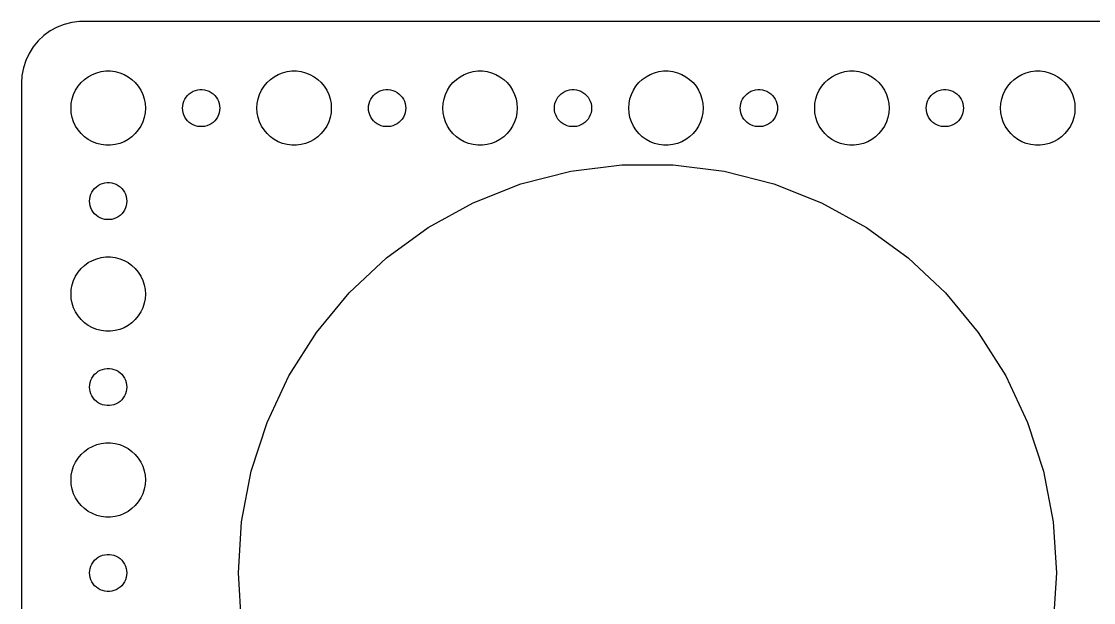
# Model space of a CAD drawing. Header units: metres. Extents: x -157 to 157, y -44 to 44.
# Drawn here: x -157 to -70.5, y -2.4 to 44.5 of the extents above; entities that cross this region are included whole.
import ezdxf

# ---------------------------------------------------------------- set-up
doc = ezdxf.new("R2010")
doc.units = ezdxf.units.M

msp = doc.modelspace()

# ---------------------------------------------------------------- linework, layer by layer
for p, q in [((-153.545, 44.2553), (-154.129, 44.0241)), ((-152.937, 44.4114), (-153.545, 44.2553)), ((-152.314, 44.4901), (-152.937, 44.4114)), ((152.314, 44.4901), (-152.314, 44.4901)), ((-155.187, 43.3526), (-155.645, 42.9227)), ((-154.679, 43.7216), (-155.187, 43.3526)), ((-154.129, 44.0241), (-154.679, 43.7216)), ((-156.045, 42.4389), (-156.382, 41.9088)), ((-155.645, 42.9227), (-156.045, 42.4389)), ((-156.382, 41.9088), (-156.649, 41.3406)), ((-156.843, 40.7434), (-156.961, 40.1267)), ((-156.649, 41.3406), (-156.843, 40.7434)), ((-156.961, 40.1267), (-157, 39.5)), ((-152.187, 39.5536), (-151.912, 39.8115)), ((-151.912, 39.8115), (-151.607, 40.033)), ((-151.607, 40.033), (-151.277, 40.2145)), ((-151.277, 40.2145), (-150.927, 40.3532)), ((-150.927, 40.3532), (-150.562, 40.4469)), ((-150.562, 40.4469), (-150.188, 40.4941)), ((-150.188, 40.4941), (-149.812, 40.4941)), ((-149.812, 40.4941), (-149.438, 40.4469)), ((-149.438, 40.4469), (-149.073, 40.3532)), ((-149.073, 40.3532), (-148.723, 40.2145)), ((-148.723, 40.2145), (-148.393, 40.033)), ((-148.393, 40.033), (-148.088, 39.8115)), ((-148.088, 39.8115), (-147.813, 39.5536)), ((-137.187, 39.5536), (-136.912, 39.8115)), ((-136.912, 39.8115), (-136.607, 40.033)), ((-136.607, 40.033), (-136.277, 40.2145)), ((-136.277, 40.2145), (-135.927, 40.3532)), ((-135.927, 40.3532), (-135.562, 40.4469)), ((-135.562, 40.4469), (-135.188, 40.4941)), ((-135.188, 40.4941), (-134.812, 40.4941)), ((-134.812, 40.4941), (-134.438, 40.4469)), ((-134.438, 40.4469), (-134.073, 40.3532)), ((-134.073, 40.3532), (-133.723, 40.2145)), ((-133.723, 40.2145), (-133.393, 40.033)), ((-133.393, 40.033), (-133.088, 39.8115)), ((-133.088, 39.8115), (-132.813, 39.5536)), ((-122.187, 39.5536), (-121.912, 39.8115)), ((-121.912, 39.8115), (-121.607, 40.033)), ((-121.607, 40.033), (-121.277, 40.2145)), ((-121.277, 40.2145), (-120.927, 40.3532)), ((-120.927, 40.3532), (-120.562, 40.4469)), ((-120.562, 40.4469), (-120.188, 40.4941)), ((-120.188, 40.4941), (-119.812, 40.4941)), ((-119.812, 40.4941), (-119.438, 40.4469)), ((-119.438, 40.4469), (-119.073, 40.3532)), ((-119.073, 40.3532), (-118.723, 40.2145)), ((-118.723, 40.2145), (-118.393, 40.033)), ((-118.393, 40.033), (-118.088, 39.8115)), ((-118.088, 39.8115), (-117.813, 39.5536)), ((-107.187, 39.5536), (-106.912, 39.8115)), ((-106.912, 39.8115), (-106.607, 40.033)), ((-106.607, 40.033), (-106.277, 40.2145)), ((-106.277, 40.2145), (-105.927, 40.3532)), ((-105.927, 40.3532), (-105.562, 40.4469)), ((-105.562, 40.4469), (-105.188, 40.4941)), ((-105.188, 40.4941), (-104.812, 40.4941)), ((-104.812, 40.4941), (-104.438, 40.4469)), ((-104.438, 40.4469), (-104.073, 40.3532)), ((-104.073, 40.3532), (-103.723, 40.2145)), ((-103.723, 40.2145), (-103.393, 40.033)), ((-103.393, 40.033), (-103.088, 39.8115)), ((-103.088, 39.8115), (-102.813, 39.5536)), ((-92.1869, 39.5536), (-91.9123, 39.8115)), ((-91.9123, 39.8115), (-91.6075, 40.033)), ((-91.6075, 40.033), (-91.2773, 40.2145)), ((-91.2773, 40.2145), (-90.927, 40.3532)), ((-90.927, 40.3532), (-90.5621, 40.4469)), ((-90.5621, 40.4469), (-90.1884, 40.4941)), ((-90.1884, 40.4941), (-89.8116, 40.4941)), ((-89.8116, 40.4941), (-89.4379, 40.4469)), ((-89.4379, 40.4469), (-89.073, 40.3532)), ((-89.073, 40.3532), (-88.7227, 40.2145)), ((-88.7227, 40.2145), (-88.3925, 40.033)), ((-88.3925, 40.033), (-88.0877, 39.8115)), ((-88.0877, 39.8115), (-87.8131, 39.5536)), ((-77.1869, 39.5536), (-76.9123, 39.8115)), ((-76.9123, 39.8115), (-76.6075, 40.033)), ((-76.6075, 40.033), (-76.2773, 40.2145)), ((-76.2773, 40.2145), (-75.927, 40.3532)), ((-75.927, 40.3532), (-75.5621, 40.4469)), ((-75.5621, 40.4469), (-75.1884, 40.4941)), ((-75.1884, 40.4941), (-74.8116, 40.4941)), ((-74.8116, 40.4941), (-74.4379, 40.4469)), ((-74.4379, 40.4469), (-74.073, 40.3532)), ((-74.073, 40.3532), (-73.7227, 40.2145)), ((-73.7227, 40.2145), (-73.3925, 40.033)), ((-73.3925, 40.033), (-73.0877, 39.8115)), ((-73.0877, 39.8115), (-72.8131, 39.5536)), ((-157, 39.5), (-157, -39.5)), ((-152.789, 38.6044), (-152.629, 38.9453)), ((-152.629, 38.9453), (-152.427, 39.2634)), ((-152.427, 39.2634), (-152.187, 39.5536)), ((-147.813, 39.5536), (-147.573, 39.2634)), ((-147.573, 39.2634), (-147.371, 38.9453)), ((-147.371, 38.9453), (-147.211, 38.6044)), ((-143.139, 38.8572), (-142.964, 38.9266)), ((-142.964, 38.9266), (-142.781, 38.9734)), ((-142.781, 38.9734), (-142.594, 38.997)), ((-142.594, 38.997), (-142.406, 38.997)), ((-142.406, 38.997), (-142.219, 38.9734)), ((-142.219, 38.9734), (-142.036, 38.9266)), ((-142.036, 38.9266), (-141.861, 38.8572)), ((-137.789, 38.6044), (-137.629, 38.9453)), ((-137.629, 38.9453), (-137.427, 39.2634)), ((-137.427, 39.2634), (-137.187, 39.5536)), ((-132.813, 39.5536), (-132.573, 39.2634)), ((-132.573, 39.2634), (-132.371, 38.9453)), ((-132.371, 38.9453), (-132.211, 38.6044)), ((-128.139, 38.8572), (-127.964, 38.9266)), ((-127.964, 38.9266), (-127.781, 38.9734)), ((-127.781, 38.9734), (-127.594, 38.997)), ((-127.594, 38.997), (-127.406, 38.997)), ((-127.406, 38.997), (-127.219, 38.9734)), ((-127.219, 38.9734), (-127.036, 38.9266)), ((-127.036, 38.9266), (-126.861, 38.8572)), ((-122.789, 38.6044), (-122.629, 38.9453)), ((-122.629, 38.9453), (-122.427, 39.2634)), ((-122.427, 39.2634), (-122.187, 39.5536)), ((-117.813, 39.5536), (-117.573, 39.2634)), ((-117.573, 39.2634), (-117.371, 38.9453)), ((-117.371, 38.9453), (-117.211, 38.6044)), ((-113.139, 38.8572), (-112.964, 38.9266)), ((-112.964, 38.9266), (-112.781, 38.9734)), ((-112.781, 38.9734), (-112.594, 38.997)), ((-112.594, 38.997), (-112.406, 38.997)), ((-112.406, 38.997), (-112.219, 38.9734)), ((-112.219, 38.9734), (-112.036, 38.9266)), ((-112.036, 38.9266), (-111.861, 38.8572)), ((-107.789, 38.6044), (-107.629, 38.9453)), ((-107.629, 38.9453), (-107.427, 39.2634)), ((-107.427, 39.2634), (-107.187, 39.5536)), ((-102.813, 39.5536), (-102.573, 39.2634)), ((-102.573, 39.2634), (-102.371, 38.9453)), ((-102.371, 38.9453), (-102.211, 38.6044)), ((-98.1387, 38.8572), (-97.9635, 38.9266)), ((-97.9635, 38.9266), (-97.7811, 38.9734)), ((-97.7811, 38.9734), (-97.5942, 38.997)), ((-97.5942, 38.997), (-97.4058, 38.997)), ((-97.4058, 38.997), (-97.2189, 38.9734)), ((-97.2189, 38.9734), (-97.0365, 38.9266)), ((-97.0365, 38.9266), (-96.8613, 38.8572)), ((-92.7893, 38.6044), (-92.6289, 38.9453)), ((-92.6289, 38.9453), (-92.427, 39.2634)), ((-92.427, 39.2634), (-92.1869, 39.5536)), ((-87.8131, 39.5536), (-87.573, 39.2634)), ((-87.573, 39.2634), (-87.3711, 38.9453)), ((-87.3711, 38.9453), (-87.2107, 38.6044)), ((-83.1387, 38.8572), (-82.9635, 38.9266)), ((-82.9635, 38.9266), (-82.7811, 38.9734)), ((-82.7811, 38.9734), (-82.5942, 38.997)), ((-82.5942, 38.997), (-82.4058, 38.997)), ((-82.4058, 38.997), (-82.2189, 38.9734)), ((-82.2189, 38.9734), (-82.0365, 38.9266)), ((-82.0365, 38.9266), (-81.8613, 38.8572)), ((-77.7893, 38.6044), (-77.6289, 38.9453)), ((-77.6289, 38.9453), (-77.427, 39.2634)), ((-77.427, 39.2634), (-77.1869, 39.5536)), ((-72.8131, 39.5536), (-72.573, 39.2634)), ((-72.573, 39.2634), (-72.3711, 38.9453)), ((-72.3711, 38.9453), (-72.2107, 38.6044)), ((-152.976, 37.876), (-152.906, 38.2461)), ((-152.906, 38.2461), (-152.789, 38.6044)), ((-147.211, 38.6044), (-147.094, 38.2461)), ((-147.094, 38.2461), (-147.024, 37.876)), ((-143.895, 38.0522), (-143.814, 38.2226)), ((-143.814, 38.2226), (-143.714, 38.3817)), ((-143.714, 38.3817), (-143.593, 38.5268)), ((-143.593, 38.5268), (-143.456, 38.6558)), ((-143.456, 38.6558), (-143.304, 38.7665)), ((-143.304, 38.7665), (-143.139, 38.8572)), ((-141.861, 38.8572), (-141.696, 38.7665)), ((-141.696, 38.7665), (-141.544, 38.6558)), ((-141.544, 38.6558), (-141.407, 38.5268)), ((-141.407, 38.5268), (-141.286, 38.3817)), ((-141.286, 38.3817), (-141.186, 38.2226)), ((-141.186, 38.2226), (-141.105, 38.0522)), ((-137.976, 37.876), (-137.906, 38.2461)), ((-137.906, 38.2461), (-137.789, 38.6044)), ((-132.211, 38.6044), (-132.094, 38.2461)), ((-132.094, 38.2461), (-132.024, 37.876)), ((-128.895, 38.0522), (-128.814, 38.2226)), ((-128.814, 38.2226), (-128.714, 38.3817)), ((-128.714, 38.3817), (-128.593, 38.5268)), ((-128.593, 38.5268), (-128.456, 38.6558)), ((-128.456, 38.6558), (-128.304, 38.7665)), ((-128.304, 38.7665), (-128.139, 38.8572)), ((-126.861, 38.8572), (-126.696, 38.7665)), ((-126.696, 38.7665), (-126.544, 38.6558)), ((-126.544, 38.6558), (-126.407, 38.5268)), ((-126.407, 38.5268), (-126.286, 38.3817)), ((-126.286, 38.3817), (-126.186, 38.2226)), ((-126.186, 38.2226), (-126.105, 38.0522)), ((-122.976, 37.876), (-122.906, 38.2461)), ((-122.906, 38.2461), (-122.789, 38.6044)), ((-117.211, 38.6044), (-117.094, 38.2461)), ((-117.094, 38.2461), (-117.024, 37.876)), ((-113.895, 38.0522), (-113.814, 38.2226)), ((-113.814, 38.2226), (-113.714, 38.3817)), ((-113.714, 38.3817), (-113.593, 38.5268)), ((-113.593, 38.5268), (-113.456, 38.6558)), ((-113.456, 38.6558), (-113.304, 38.7665)), ((-113.304, 38.7665), (-113.139, 38.8572)), ((-111.861, 38.8572), (-111.696, 38.7665)), ((-111.696, 38.7665), (-111.544, 38.6558)), ((-111.544, 38.6558), (-111.407, 38.5268)), ((-111.407, 38.5268), (-111.286, 38.3817)), ((-111.286, 38.3817), (-111.186, 38.2226)), ((-111.186, 38.2226), (-111.105, 38.0522)), ((-107.976, 37.876), (-107.906, 38.2461)), ((-107.906, 38.2461), (-107.789, 38.6044)), ((-102.211, 38.6044), (-102.094, 38.2461)), ((-102.094, 38.2461), (-102.024, 37.876)), ((-98.8947, 38.0522), (-98.8145, 38.2226)), ((-98.8145, 38.2226), (-98.7135, 38.3817)), ((-98.7135, 38.3817), (-98.5934, 38.5268)), ((-98.5934, 38.5268), (-98.4561, 38.6558)), ((-98.4561, 38.6558), (-98.3037, 38.7665)), ((-98.3037, 38.7665), (-98.1387, 38.8572)), ((-96.8613, 38.8572), (-96.6963, 38.7665)), ((-96.6963, 38.7665), (-96.5439, 38.6558)), ((-96.5439, 38.6558), (-96.4065, 38.5268)), ((-96.4065, 38.5268), (-96.2865, 38.3817)), ((-96.2865, 38.3817), (-96.1855, 38.2226)), ((-96.1855, 38.2226), (-96.1053, 38.0522)), ((-92.9763, 37.876), (-92.9057, 38.2461)), ((-92.9057, 38.2461), (-92.7893, 38.6044)), ((-87.2107, 38.6044), (-87.0943, 38.2461)), ((-87.0943, 38.2461), (-87.0237, 37.876)), ((-83.8947, 38.0522), (-83.8145, 38.2226)), ((-83.8145, 38.2226), (-83.7135, 38.3817)), ((-83.7135, 38.3817), (-83.5934, 38.5268)), ((-83.5934, 38.5268), (-83.4561, 38.6558)), ((-83.4561, 38.6558), (-83.3037, 38.7665)), ((-83.3037, 38.7665), (-83.1387, 38.8572)), ((-81.8613, 38.8572), (-81.6963, 38.7665)), ((-81.6963, 38.7665), (-81.5439, 38.6558)), ((-81.5439, 38.6558), (-81.4065, 38.5268)), ((-81.4065, 38.5268), (-81.2865, 38.3817)), ((-81.2865, 38.3817), (-81.1855, 38.2226)), ((-81.1855, 38.2226), (-81.1053, 38.0522)), ((-77.9763, 37.876), (-77.9057, 38.2461)), ((-77.9057, 38.2461), (-77.7893, 38.6044)), ((-72.2107, 38.6044), (-72.0943, 38.2461)), ((-72.0943, 38.2461), (-72.0237, 37.876)), ((-153, 37.5), (-152.976, 37.876)), ((-152.976, 37.124), (-153, 37.5)), ((-147.024, 37.876), (-147, 37.5)), ((-147, 37.5), (-147.024, 37.124)), ((-144, 37.5), (-143.988, 37.688)), ((-143.988, 37.312), (-144, 37.5)), ((-143.988, 37.688), (-143.953, 37.873)), ((-143.953, 37.127), (-143.988, 37.312)), ((-143.953, 37.873), (-143.895, 38.0522)), ((-141.105, 38.0522), (-141.047, 37.873)), ((-141.047, 37.873), (-141.012, 37.688)), ((-141.012, 37.312), (-141.047, 37.127)), ((-141.012, 37.688), (-141, 37.5)), ((-141, 37.5), (-141.012, 37.312)), ((-138, 37.5), (-137.976, 37.876)), ((-137.976, 37.124), (-138, 37.5)), ((-132.024, 37.876), (-132, 37.5)), ((-132, 37.5), (-132.024, 37.124)), ((-129, 37.5), (-128.988, 37.688)), ((-128.988, 37.312), (-129, 37.5)), ((-128.988, 37.688), (-128.953, 37.873)), ((-128.953, 37.127), (-128.988, 37.312)), ((-128.953, 37.873), (-128.895, 38.0522)), ((-126.105, 38.0522), (-126.047, 37.873)), ((-126.047, 37.873), (-126.012, 37.688)), ((-126.012, 37.312), (-126.047, 37.127)), ((-126.012, 37.688), (-126, 37.5)), ((-126, 37.5), (-126.012, 37.312)), ((-123, 37.5), (-122.976, 37.876)), ((-122.976, 37.124), (-123, 37.5)), ((-117.024, 37.876), (-117, 37.5)), ((-117, 37.5), (-117.024, 37.124)), ((-114, 37.5), (-113.988, 37.688)), ((-113.988, 37.312), (-114, 37.5)), ((-113.988, 37.688), (-113.953, 37.873)), ((-113.953, 37.127), (-113.988, 37.312)), ((-113.953, 37.873), (-113.895, 38.0522)), ((-111.105, 38.0522), (-111.047, 37.873)), ((-111.047, 37.873), (-111.012, 37.688)), ((-111.012, 37.312), (-111.047, 37.127)), ((-111.012, 37.688), (-111, 37.5)), ((-111, 37.5), (-111.012, 37.312)), ((-108, 37.5), (-107.976, 37.876)), ((-107.976, 37.124), (-108, 37.5)), ((-102.024, 37.876), (-102, 37.5)), ((-102, 37.5), (-102.024, 37.124)), ((-99, 37.5), (-98.9882, 37.688)), ((-98.9882, 37.312), (-99, 37.5)), ((-98.9882, 37.688), (-98.9529, 37.873)), ((-98.9529, 37.127), (-98.9882, 37.312)), ((-98.9529, 37.873), (-98.8947, 38.0522)), ((-96.1053, 38.0522), (-96.0471, 37.873)), ((-96.0471, 37.873), (-96.0118, 37.688)), ((-96.0118, 37.312), (-96.0471, 37.127)), ((-96.0118, 37.688), (-96, 37.5)), ((-96, 37.5), (-96.0118, 37.312)), ((-93, 37.5), (-92.9763, 37.876)), ((-92.9763, 37.124), (-93, 37.5)), ((-87.0237, 37.876), (-87, 37.5)), ((-87, 37.5), (-87.0237, 37.124)), ((-84, 37.5), (-83.9882, 37.688)), ((-83.9882, 37.312), (-84, 37.5)), ((-83.9882, 37.688), (-83.9529, 37.873)), ((-83.9529, 37.127), (-83.9882, 37.312)), ((-83.9529, 37.873), (-83.8947, 38.0522)), ((-81.1053, 38.0522), (-81.0471, 37.873)), ((-81.0471, 37.873), (-81.0118, 37.688)), ((-81.0118, 37.312), (-81.0471, 37.127)), ((-81.0118, 37.688), (-81, 37.5)), ((-81, 37.5), (-81.0118, 37.312)), ((-78, 37.5), (-77.9763, 37.876)), ((-77.9763, 37.124), (-78, 37.5)), ((-72.0237, 37.876), (-72, 37.5)), ((-72, 37.5), (-72.0237, 37.124)), ((-152.906, 36.7539), (-152.976, 37.124)), ((-152.789, 36.3956), (-152.906, 36.7539)), ((-152.629, 36.0547), (-152.789, 36.3956)), ((-147.211, 36.3956), (-147.371, 36.0547)), ((-147.094, 36.7539), (-147.211, 36.3956)), ((-147.024, 37.124), (-147.094, 36.7539)), ((-143.895, 36.9478), (-143.953, 37.127)), ((-143.814, 36.7774), (-143.895, 36.9478)), ((-143.714, 36.6183), (-143.814, 36.7774)), ((-143.593, 36.4732), (-143.714, 36.6183)), ((-143.456, 36.3442), (-143.593, 36.4732)), ((-143.304, 36.2335), (-143.456, 36.3442)), ((-141.544, 36.3442), (-141.696, 36.2335)), ((-141.407, 36.4732), (-141.544, 36.3442)), ((-141.286, 36.6183), (-141.407, 36.4732)), ((-141.186, 36.7774), (-141.286, 36.6183)), ((-141.105, 36.9478), (-141.186, 36.7774)), ((-141.047, 37.127), (-141.105, 36.9478)), ((-137.906, 36.7539), (-137.976, 37.124)), ((-137.789, 36.3956), (-137.906, 36.7539)), ((-137.629, 36.0547), (-137.789, 36.3956)), ((-132.211, 36.3956), (-132.371, 36.0547)), ((-132.094, 36.7539), (-132.211, 36.3956)), ((-132.024, 37.124), (-132.094, 36.7539)), ((-128.895, 36.9478), (-128.953, 37.127)), ((-128.814, 36.7774), (-128.895, 36.9478)), ((-128.714, 36.6183), (-128.814, 36.7774)), ((-128.593, 36.4732), (-128.714, 36.6183)), ((-128.456, 36.3442), (-128.593, 36.4732)), ((-128.304, 36.2335), (-128.456, 36.3442)), ((-126.544, 36.3442), (-126.696, 36.2335)), ((-126.407, 36.4732), (-126.544, 36.3442)), ((-126.286, 36.6183), (-126.407, 36.4732)), ((-126.186, 36.7774), (-126.286, 36.6183)), ((-126.105, 36.9478), (-126.186, 36.7774)), ((-126.047, 37.127), (-126.105, 36.9478)), ((-122.906, 36.7539), (-122.976, 37.124)), ((-122.789, 36.3956), (-122.906, 36.7539)), ((-122.629, 36.0547), (-122.789, 36.3956)), ((-117.211, 36.3956), (-117.371, 36.0547)), ((-117.094, 36.7539), (-117.211, 36.3956)), ((-117.024, 37.124), (-117.094, 36.7539)), ((-113.895, 36.9478), (-113.953, 37.127)), ((-113.814, 36.7774), (-113.895, 36.9478)), ((-113.714, 36.6183), (-113.814, 36.7774)), ((-113.593, 36.4732), (-113.714, 36.6183)), ((-113.456, 36.3442), (-113.593, 36.4732)), ((-113.304, 36.2335), (-113.456, 36.3442)), ((-111.544, 36.3442), (-111.696, 36.2335)), ((-111.407, 36.4732), (-111.544, 36.3442)), ((-111.286, 36.6183), (-111.407, 36.4732)), ((-111.186, 36.7774), (-111.286, 36.6183)), ((-111.105, 36.9478), (-111.186, 36.7774)), ((-111.047, 37.127), (-111.105, 36.9478)), ((-107.906, 36.7539), (-107.976, 37.124)), ((-107.789, 36.3956), (-107.906, 36.7539)), ((-107.629, 36.0547), (-107.789, 36.3956)), ((-102.211, 36.3956), (-102.371, 36.0547)), ((-102.094, 36.7539), (-102.211, 36.3956)), ((-102.024, 37.124), (-102.094, 36.7539)), ((-98.8947, 36.9478), (-98.9529, 37.127)), ((-98.8145, 36.7774), (-98.8947, 36.9478)), ((-98.7135, 36.6183), (-98.8145, 36.7774)), ((-98.5934, 36.4732), (-98.7135, 36.6183)), ((-98.4561, 36.3442), (-98.5934, 36.4732)), ((-98.3037, 36.2335), (-98.4561, 36.3442)), ((-96.5439, 36.3442), (-96.6963, 36.2335)), ((-96.4065, 36.4732), (-96.5439, 36.3442)), ((-96.2865, 36.6183), (-96.4065, 36.4732)), ((-96.1855, 36.7774), (-96.2865, 36.6183)), ((-96.1053, 36.9478), (-96.1855, 36.7774)), ((-96.0471, 37.127), (-96.1053, 36.9478)), ((-92.9057, 36.7539), (-92.9763, 37.124)), ((-92.7893, 36.3956), (-92.9057, 36.7539)), ((-92.6289, 36.0547), (-92.7893, 36.3956)), ((-87.2107, 36.3956), (-87.3711, 36.0547)), ((-87.0943, 36.7539), (-87.2107, 36.3956)), ((-87.0237, 37.124), (-87.0943, 36.7539)), ((-83.8947, 36.9478), (-83.9529, 37.127)), ((-83.8145, 36.7774), (-83.8947, 36.9478)), ((-83.7135, 36.6183), (-83.8145, 36.7774)), ((-83.5934, 36.4732), (-83.7135, 36.6183)), ((-83.4561, 36.3442), (-83.5934, 36.4732)), ((-83.3037, 36.2335), (-83.4561, 36.3442)), ((-81.5439, 36.3442), (-81.6963, 36.2335)), ((-81.4065, 36.4732), (-81.5439, 36.3442)), ((-81.2865, 36.6183), (-81.4065, 36.4732)), ((-81.1855, 36.7774), (-81.2865, 36.6183)), ((-81.1053, 36.9478), (-81.1855, 36.7774)), ((-81.0471, 37.127), (-81.1053, 36.9478)), ((-77.9057, 36.7539), (-77.9763, 37.124)), ((-77.7893, 36.3956), (-77.9057, 36.7539)), ((-77.6289, 36.0547), (-77.7893, 36.3956)), ((-72.2107, 36.3956), (-72.3711, 36.0547)), ((-72.0943, 36.7539), (-72.2107, 36.3956)), ((-72.0237, 37.124), (-72.0943, 36.7539)), ((-152.427, 35.7366), (-152.629, 36.0547)), ((-152.187, 35.4464), (-152.427, 35.7366)), ((-147.573, 35.7366), (-147.813, 35.4464)), ((-147.371, 36.0547), (-147.573, 35.7366)), ((-143.139, 36.1428), (-143.304, 36.2335)), ((-142.964, 36.0734), (-143.139, 36.1428)), ((-142.781, 36.0266), (-142.964, 36.0734)), ((-142.594, 36.003), (-142.781, 36.0266)), ((-142.406, 36.003), (-142.594, 36.003)), ((-142.219, 36.0266), (-142.406, 36.003)), ((-142.036, 36.0734), (-142.219, 36.0266)), ((-141.861, 36.1428), (-142.036, 36.0734)), ((-141.696, 36.2335), (-141.861, 36.1428)), ((-137.427, 35.7366), (-137.629, 36.0547)), ((-137.187, 35.4464), (-137.427, 35.7366)), ((-132.573, 35.7366), (-132.813, 35.4464)), ((-132.371, 36.0547), (-132.573, 35.7366)), ((-128.139, 36.1428), (-128.304, 36.2335)), ((-127.964, 36.0734), (-128.139, 36.1428)), ((-127.781, 36.0266), (-127.964, 36.0734)), ((-127.594, 36.003), (-127.781, 36.0266)), ((-127.406, 36.003), (-127.594, 36.003)), ((-127.219, 36.0266), (-127.406, 36.003)), ((-127.036, 36.0734), (-127.219, 36.0266)), ((-126.861, 36.1428), (-127.036, 36.0734)), ((-126.696, 36.2335), (-126.861, 36.1428)), ((-122.427, 35.7366), (-122.629, 36.0547)), ((-122.187, 35.4464), (-122.427, 35.7366)), ((-117.573, 35.7366), (-117.813, 35.4464)), ((-117.371, 36.0547), (-117.573, 35.7366)), ((-113.139, 36.1428), (-113.304, 36.2335)), ((-112.964, 36.0734), (-113.139, 36.1428)), ((-112.781, 36.0266), (-112.964, 36.0734)), ((-112.594, 36.003), (-112.781, 36.0266)), ((-112.406, 36.003), (-112.594, 36.003)), ((-112.219, 36.0266), (-112.406, 36.003)), ((-112.036, 36.0734), (-112.219, 36.0266)), ((-111.861, 36.1428), (-112.036, 36.0734)), ((-111.696, 36.2335), (-111.861, 36.1428)), ((-107.427, 35.7366), (-107.629, 36.0547)), ((-107.187, 35.4464), (-107.427, 35.7366)), ((-102.573, 35.7366), (-102.813, 35.4464)), ((-102.371, 36.0547), (-102.573, 35.7366)), ((-98.1387, 36.1428), (-98.3037, 36.2335)), ((-97.9635, 36.0734), (-98.1387, 36.1428)), ((-97.7811, 36.0266), (-97.9635, 36.0734)), ((-97.5942, 36.003), (-97.7811, 36.0266)), ((-97.4058, 36.003), (-97.5942, 36.003)), ((-97.2189, 36.0266), (-97.4058, 36.003)), ((-97.0365, 36.0734), (-97.2189, 36.0266)), ((-96.8613, 36.1428), (-97.0365, 36.0734)), ((-96.6963, 36.2335), (-96.8613, 36.1428)), ((-92.427, 35.7366), (-92.6289, 36.0547)), ((-92.1869, 35.4464), (-92.427, 35.7366)), ((-87.573, 35.7366), (-87.8131, 35.4464)), ((-87.3711, 36.0547), (-87.573, 35.7366)), ((-83.1387, 36.1428), (-83.3037, 36.2335)), ((-82.9635, 36.0734), (-83.1387, 36.1428)), ((-82.7811, 36.0266), (-82.9635, 36.0734)), ((-82.5942, 36.003), (-82.7811, 36.0266)), ((-82.4058, 36.003), (-82.5942, 36.003)), ((-82.2189, 36.0266), (-82.4058, 36.003)), ((-82.0365, 36.0734), (-82.2189, 36.0266)), ((-81.8613, 36.1428), (-82.0365, 36.0734)), ((-81.6963, 36.2335), (-81.8613, 36.1428)), ((-77.427, 35.7366), (-77.6289, 36.0547)), ((-77.1869, 35.4464), (-77.427, 35.7366)), ((-72.573, 35.7366), (-72.8131, 35.4464)), ((-72.3711, 36.0547), (-72.573, 35.7366)), ((-151.912, 35.1885), (-152.187, 35.4464)), ((-151.607, 34.967), (-151.912, 35.1885)), ((-151.277, 34.7855), (-151.607, 34.967)), ((-150.927, 34.6468), (-151.277, 34.7855)), ((-150.562, 34.5531), (-150.927, 34.6468)), ((-149.073, 34.6468), (-149.438, 34.5531)), ((-148.723, 34.7855), (-149.073, 34.6468)), ((-148.393, 34.967), (-148.723, 34.7855)), ((-148.088, 35.1885), (-148.393, 34.967)), ((-147.813, 35.4464), (-148.088, 35.1885)), ((-136.912, 35.1885), (-137.187, 35.4464)), ((-136.607, 34.967), (-136.912, 35.1885)), ((-136.277, 34.7855), (-136.607, 34.967)), ((-135.927, 34.6468), (-136.277, 34.7855)), ((-135.562, 34.5531), (-135.927, 34.6468)), ((-134.073, 34.6468), (-134.438, 34.5531)), ((-133.723, 34.7855), (-134.073, 34.6468)), ((-133.393, 34.967), (-133.723, 34.7855)), ((-133.088, 35.1885), (-133.393, 34.967)), ((-132.813, 35.4464), (-133.088, 35.1885)), ((-121.912, 35.1885), (-122.187, 35.4464)), ((-121.607, 34.967), (-121.912, 35.1885)), ((-121.277, 34.7855), (-121.607, 34.967)), ((-120.927, 34.6468), (-121.277, 34.7855)), ((-120.562, 34.5531), (-120.927, 34.6468)), ((-119.073, 34.6468), (-119.438, 34.5531)), ((-118.723, 34.7855), (-119.073, 34.6468)), ((-118.393, 34.967), (-118.723, 34.7855)), ((-118.088, 35.1885), (-118.393, 34.967)), ((-117.813, 35.4464), (-118.088, 35.1885)), ((-106.912, 35.1885), (-107.187, 35.4464)), ((-106.607, 34.967), (-106.912, 35.1885)), ((-106.277, 34.7855), (-106.607, 34.967)), ((-105.927, 34.6468), (-106.277, 34.7855)), ((-105.562, 34.5531), (-105.927, 34.6468)), ((-104.073, 34.6468), (-104.438, 34.5531)), ((-103.723, 34.7855), (-104.073, 34.6468)), ((-103.393, 34.967), (-103.723, 34.7855)), ((-103.088, 35.1885), (-103.393, 34.967)), ((-102.813, 35.4464), (-103.088, 35.1885)), ((-91.9123, 35.1885), (-92.1869, 35.4464)), ((-91.6075, 34.967), (-91.9123, 35.1885)), ((-91.2773, 34.7855), (-91.6075, 34.967)), ((-90.927, 34.6468), (-91.2773, 34.7855)), ((-90.5621, 34.5531), (-90.927, 34.6468)), ((-89.073, 34.6468), (-89.4379, 34.5531)), ((-88.7227, 34.7855), (-89.073, 34.6468)), ((-88.3925, 34.967), (-88.7227, 34.7855)), ((-88.0877, 35.1885), (-88.3925, 34.967)), ((-87.8131, 35.4464), (-88.0877, 35.1885)), ((-76.9123, 35.1885), (-77.1869, 35.4464)), ((-76.6075, 34.967), (-76.9123, 35.1885)), ((-76.2773, 34.7855), (-76.6075, 34.967)), ((-75.927, 34.6468), (-76.2773, 34.7855)), ((-75.5621, 34.5531), (-75.927, 34.6468)), ((-74.073, 34.6468), (-74.4379, 34.5531)), ((-73.7227, 34.7855), (-74.073, 34.6468)), ((-73.3925, 34.967), (-73.7227, 34.7855)), ((-73.0877, 35.1885), (-73.3925, 34.967)), ((-72.8131, 35.4464), (-73.0877, 35.1885)), ((-150.188, 34.5059), (-150.562, 34.5531)), ((-149.812, 34.5059), (-150.188, 34.5059)), ((-149.438, 34.5531), (-149.812, 34.5059)), ((-135.188, 34.5059), (-135.562, 34.5531)), ((-134.812, 34.5059), (-135.188, 34.5059)), ((-134.438, 34.5531), (-134.812, 34.5059)), ((-120.188, 34.5059), (-120.562, 34.5531)), ((-119.812, 34.5059), (-120.188, 34.5059)), ((-119.438, 34.5531), (-119.812, 34.5059)), ((-105.188, 34.5059), (-105.562, 34.5531)), ((-104.812, 34.5059), (-105.188, 34.5059)), ((-104.438, 34.5531), (-104.812, 34.5059)), ((-90.1884, 34.5059), (-90.5621, 34.5531)), ((-89.8116, 34.5059), (-90.1884, 34.5059)), ((-89.4379, 34.5531), (-89.8116, 34.5059)), ((-75.1884, 34.5059), (-75.5621, 34.5531)), ((-74.8116, 34.5059), (-75.1884, 34.5059)), ((-74.4379, 34.5531), (-74.8116, 34.5059)), ((-112.684, 32.4155), (-108.572, 32.9349)), ((-108.572, 32.9349), (-104.428, 32.9349)), ((-104.428, 32.9349), (-100.316, 32.4155)), ((-116.698, 31.3849), (-112.684, 32.4155)), ((-100.316, 32.4155), (-96.3024, 31.3849)), ((-151.093, 31.0268), (-150.956, 31.1558)), ((-150.956, 31.1558), (-150.804, 31.2665)), ((-150.804, 31.2665), (-150.639, 31.3572)), ((-150.639, 31.3572), (-150.464, 31.4266)), ((-150.464, 31.4266), (-150.281, 31.4734)), ((-150.281, 31.4734), (-150.094, 31.497)), ((-150.094, 31.497), (-149.906, 31.497)), ((-149.906, 31.497), (-149.719, 31.4734)), ((-149.719, 31.4734), (-149.536, 31.4266)), ((-149.536, 31.4266), (-149.361, 31.3572)), ((-149.361, 31.3572), (-149.196, 31.2665)), ((-149.196, 31.2665), (-149.044, 31.1558)), ((-149.044, 31.1558), (-148.907, 31.0268)), ((-120.551, 29.8593), (-116.698, 31.3849)), ((-96.3024, 31.3849), (-92.4493, 29.8593)), ((-151.488, 30.188), (-151.453, 30.373)), ((-151.453, 30.373), (-151.395, 30.5522)), ((-151.395, 30.5522), (-151.314, 30.7226)), ((-151.314, 30.7226), (-151.214, 30.8817)), ((-151.214, 30.8817), (-151.093, 31.0268)), ((-148.907, 31.0268), (-148.786, 30.8817)), ((-148.786, 30.8817), (-148.686, 30.7226)), ((-148.686, 30.7226), (-148.605, 30.5522)), ((-148.605, 30.5522), (-148.547, 30.373)), ((-148.547, 30.373), (-148.512, 30.188)), ((-151.5, 30), (-151.488, 30.188)), ((-151.488, 29.812), (-151.5, 30)), ((-151.453, 29.627), (-151.488, 29.812)), ((-151.395, 29.4478), (-151.453, 29.627)), ((-151.314, 29.2774), (-151.395, 29.4478)), ((-148.605, 29.4478), (-148.686, 29.2774)), ((-148.547, 29.627), (-148.605, 29.4478)), ((-148.512, 29.812), (-148.547, 29.627)), ((-148.512, 30.188), (-148.5, 30)), ((-148.5, 30), (-148.512, 29.812)), ((-124.182, 27.8628), (-120.551, 29.8593)), ((-92.4493, 29.8593), (-88.8177, 27.8628)), ((-151.214, 29.1183), (-151.314, 29.2774)), ((-151.093, 28.9732), (-151.214, 29.1183)), ((-150.956, 28.8442), (-151.093, 28.9732)), ((-150.804, 28.7335), (-150.956, 28.8442)), ((-150.639, 28.6427), (-150.804, 28.7335)), ((-150.464, 28.5734), (-150.639, 28.6427)), ((-150.281, 28.5266), (-150.464, 28.5734)), ((-149.536, 28.5734), (-149.719, 28.5266)), ((-149.361, 28.6427), (-149.536, 28.5734)), ((-149.196, 28.7335), (-149.361, 28.6427)), ((-149.044, 28.8442), (-149.196, 28.7335)), ((-148.907, 28.9732), (-149.044, 28.8442)), ((-148.786, 29.1183), (-148.907, 28.9732)), ((-148.686, 29.2774), (-148.786, 29.1183)), ((-150.094, 28.503), (-150.281, 28.5266)), ((-149.906, 28.503), (-150.094, 28.503)), ((-149.719, 28.5266), (-149.906, 28.503)), ((-127.535, 25.4269), (-124.182, 27.8628)), ((-88.8177, 27.8628), (-85.465, 25.4269)), ((-151.607, 25.033), (-151.277, 25.2145)), ((-151.277, 25.2145), (-150.927, 25.3532)), ((-150.927, 25.3532), (-150.562, 25.4469)), ((-150.562, 25.4469), (-150.188, 25.4941)), ((-150.188, 25.4941), (-149.812, 25.4941)), ((-149.812, 25.4941), (-149.438, 25.4469)), ((-149.438, 25.4469), (-149.073, 25.3532)), ((-149.073, 25.3532), (-148.723, 25.2145)), ((-148.723, 25.2145), (-148.393, 25.033)), ((-130.556, 22.59), (-127.535, 25.4269)), ((-85.465, 25.4269), (-82.444, 22.59)), ((-152.629, 23.9453), (-152.427, 24.2634)), ((-152.427, 24.2634), (-152.187, 24.5536)), ((-152.187, 24.5536), (-151.912, 24.8115)), ((-151.912, 24.8115), (-151.607, 25.033)), ((-148.393, 25.033), (-148.088, 24.8115)), ((-148.088, 24.8115), (-147.813, 24.5536)), ((-147.813, 24.5536), (-147.573, 24.2634)), ((-147.573, 24.2634), (-147.371, 23.9453)), ((-152.906, 23.2461), (-152.789, 23.6044)), ((-152.789, 23.6044), (-152.629, 23.9453)), ((-147.371, 23.9453), (-147.211, 23.6044)), ((-147.211, 23.6044), (-147.094, 23.2461)), ((-153, 22.5), (-152.976, 22.876)), ((-152.976, 22.124), (-153, 22.5)), ((-152.976, 22.876), (-152.906, 23.2461)), ((-147.094, 23.2461), (-147.024, 22.876)), ((-147.024, 22.876), (-147, 22.5)), ((-147, 22.5), (-147.024, 22.124)), ((-133.198, 19.3969), (-130.556, 22.59)), ((-82.444, 22.59), (-79.8024, 19.3969)), ((-152.906, 21.7539), (-152.976, 22.124)), ((-152.789, 21.3956), (-152.906, 21.7539)), ((-147.094, 21.7539), (-147.211, 21.3956)), ((-147.024, 22.124), (-147.094, 21.7539)), ((-152.629, 21.0547), (-152.789, 21.3956)), ((-152.427, 20.7366), (-152.629, 21.0547)), ((-147.371, 21.0547), (-147.573, 20.7366)), ((-147.211, 21.3956), (-147.371, 21.0547)), ((-152.187, 20.4464), (-152.427, 20.7366)), ((-151.912, 20.1884), (-152.187, 20.4464)), ((-151.607, 19.967), (-151.912, 20.1884)), ((-151.277, 19.7855), (-151.607, 19.967)), ((-148.393, 19.967), (-148.723, 19.7855)), ((-148.088, 20.1884), (-148.393, 19.967)), ((-147.813, 20.4464), (-148.088, 20.1884)), ((-147.573, 20.7366), (-147.813, 20.4464)), ((-150.927, 19.6468), (-151.277, 19.7855)), ((-150.562, 19.5531), (-150.927, 19.6468)), ((-150.188, 19.5059), (-150.562, 19.5531)), ((-149.812, 19.5059), (-150.188, 19.5059)), ((-149.438, 19.5531), (-149.812, 19.5059)), ((-149.073, 19.6468), (-149.438, 19.5531)), ((-148.723, 19.7855), (-149.073, 19.6468)), ((-135.418, 15.8979), (-133.198, 19.3969)), ((-79.8024, 19.3969), (-77.5819, 15.8979)), ((-150.464, 16.4266), (-150.281, 16.4734)), ((-150.281, 16.4734), (-150.094, 16.497)), ((-150.094, 16.497), (-149.906, 16.497)), ((-149.906, 16.497), (-149.719, 16.4734)), ((-149.719, 16.4734), (-149.536, 16.4266)), ((-151.395, 15.5522), (-151.314, 15.7226)), ((-151.314, 15.7226), (-151.214, 15.8817)), ((-151.214, 15.8817), (-151.093, 16.0268)), ((-151.093, 16.0268), (-150.956, 16.1558)), ((-150.956, 16.1558), (-150.804, 16.2665)), ((-150.804, 16.2665), (-150.639, 16.3572)), ((-150.639, 16.3572), (-150.464, 16.4266)), ((-149.536, 16.4266), (-149.361, 16.3572)), ((-149.361, 16.3572), (-149.196, 16.2665)), ((-149.196, 16.2665), (-149.044, 16.1558)), ((-149.044, 16.1558), (-148.907, 16.0268)), ((-148.907, 16.0268), (-148.786, 15.8817)), ((-148.786, 15.8817), (-148.686, 15.7226)), ((-148.686, 15.7226), (-148.605, 15.5522)), ((-137.183, 12.1481), (-135.418, 15.8979)), ((-77.5819, 15.8979), (-75.8174, 12.1481)), ((-151.5, 15), (-151.488, 15.188)), ((-151.488, 14.812), (-151.5, 15)), ((-151.488, 15.188), (-151.453, 15.373)), ((-151.453, 14.627), (-151.488, 14.812)), ((-151.453, 15.373), (-151.395, 15.5522)), ((-148.605, 15.5522), (-148.547, 15.373)), ((-148.547, 15.373), (-148.512, 15.188)), ((-148.512, 14.812), (-148.547, 14.627)), ((-148.512, 15.188), (-148.5, 15)), ((-148.5, 15), (-148.512, 14.812)), ((-151.395, 14.4478), (-151.453, 14.627)), ((-151.314, 14.2774), (-151.395, 14.4478)), ((-151.214, 14.1183), (-151.314, 14.2774)), ((-151.093, 13.9732), (-151.214, 14.1183)), ((-150.956, 13.8442), (-151.093, 13.9732)), ((-150.804, 13.7335), (-150.956, 13.8442)), ((-149.044, 13.8442), (-149.196, 13.7335)), ((-148.907, 13.9732), (-149.044, 13.8442)), ((-148.786, 14.1183), (-148.907, 13.9732)), ((-148.686, 14.2774), (-148.786, 14.1183)), ((-148.605, 14.4478), (-148.686, 14.2774)), ((-148.547, 14.627), (-148.605, 14.4478)), ((-150.639, 13.6427), (-150.804, 13.7335)), ((-150.464, 13.5734), (-150.639, 13.6427)), ((-150.281, 13.5266), (-150.464, 13.5734)), ((-150.094, 13.5029), (-150.281, 13.5266)), ((-149.906, 13.5029), (-150.094, 13.5029)), ((-149.719, 13.5266), (-149.906, 13.5029)), ((-149.536, 13.5734), (-149.719, 13.5266)), ((-149.361, 13.6427), (-149.536, 13.5734)), ((-149.196, 13.7335), (-149.361, 13.6427)), ((-138.463, 8.20676), (-137.183, 12.1481)), ((-75.8174, 12.1481), (-74.5368, 8.20676)), ((-150.927, 10.3532), (-150.562, 10.4469)), ((-150.562, 10.4469), (-150.188, 10.4941)), ((-150.188, 10.4941), (-149.812, 10.4941)), ((-149.812, 10.4941), (-149.438, 10.4469)), ((-149.438, 10.4469), (-149.073, 10.3532)), ((-152.427, 9.26335), (-152.187, 9.55363)), ((-152.187, 9.55363), (-151.912, 9.81154)), ((-151.912, 9.81154), (-151.607, 10.033)), ((-151.607, 10.033), (-151.277, 10.2145)), ((-151.277, 10.2145), (-150.927, 10.3532)), ((-149.073, 10.3532), (-148.723, 10.2145)), ((-148.723, 10.2145), (-148.393, 10.033)), ((-148.393, 10.033), (-148.088, 9.81154)), ((-148.088, 9.81154), (-147.813, 9.55363)), ((-147.813, 9.55363), (-147.573, 9.26335)), ((-152.789, 8.60437), (-152.629, 8.94525)), ((-152.629, 8.94525), (-152.427, 9.26335)), ((-147.573, 9.26335), (-147.371, 8.94525)), ((-147.371, 8.94525), (-147.211, 8.60437)), ((-153, 7.5), (-152.976, 7.87599)), ((-152.976, 7.87599), (-152.906, 8.24606)), ((-152.906, 8.24606), (-152.789, 8.60437)), ((-147.211, 8.60437), (-147.094, 8.24606)), ((-147.094, 8.24606), (-147.024, 7.87599)), ((-147.024, 7.87599), (-147, 7.5)), ((-139.24, 4.13599), (-138.463, 8.20676)), ((-74.5368, 8.20676), (-73.7602, 4.13599)), ((-152.976, 7.12399), (-153, 7.5)), ((-152.906, 6.75392), (-152.976, 7.12399)), ((-147.024, 7.12399), (-147.094, 6.75392)), ((-147, 7.5), (-147.024, 7.12399)), ((-152.789, 6.39561), (-152.906, 6.75392)), ((-152.629, 6.05473), (-152.789, 6.39561)), ((-147.211, 6.39561), (-147.371, 6.05473)), ((-147.094, 6.75392), (-147.211, 6.39561)), ((-152.427, 5.73663), (-152.629, 6.05473)), ((-152.187, 5.44635), (-152.427, 5.73663)), ((-151.912, 5.18845), (-152.187, 5.44635)), ((-147.813, 5.44635), (-148.088, 5.18845)), ((-147.573, 5.73663), (-147.813, 5.44635)), ((-147.371, 6.05473), (-147.573, 5.73663)), ((-151.607, 4.96701), (-151.912, 5.18845)), ((-151.277, 4.78551), (-151.607, 4.96701)), ((-150.927, 4.64682), (-151.277, 4.78551)), ((-150.562, 4.55313), (-150.927, 4.64682)), ((-150.188, 4.50591), (-150.562, 4.55313)), ((-149.812, 4.50591), (-150.188, 4.50591)), ((-149.438, 4.55313), (-149.812, 4.50591)), ((-149.073, 4.64682), (-149.438, 4.55313)), ((-148.723, 4.78551), (-149.073, 4.64682)), ((-148.393, 4.96701), (-148.723, 4.78551)), ((-148.088, 5.18845), (-148.393, 4.96701)), ((-139.5, 0), (-139.24, 4.13599)), ((-73.7602, 4.13599), (-73.5, 0)), ((-151.314, 0.72263), (-151.214, 0.88167)), ((-151.214, 0.88167), (-151.093, 1.02681)), ((-151.093, 1.02681), (-150.956, 1.15576)), ((-150.956, 1.15576), (-150.804, 1.26648)), ((-150.804, 1.26648), (-150.639, 1.35724)), ((-150.639, 1.35724), (-150.464, 1.42657)), ((-150.464, 1.42657), (-150.281, 1.47342)), ((-150.281, 1.47342), (-150.094, 1.49704)), ((-150.094, 1.49704), (-149.906, 1.49704)), ((-149.906, 1.49704), (-149.719, 1.47342)), ((-149.719, 1.47342), (-149.536, 1.42657)), ((-149.536, 1.42657), (-149.361, 1.35724)), ((-149.361, 1.35724), (-149.196, 1.26648)), ((-149.196, 1.26648), (-149.044, 1.15576)), ((-149.044, 1.15576), (-148.907, 1.02681)), ((-148.907, 1.02681), (-148.786, 0.88167)), ((-148.786, 0.88167), (-148.686, 0.72263)), ((-151.5, 0), (-151.488, 0.18799)), ((-151.488, -0.18799), (-151.5, 0)), ((-151.488, 0.18799), (-151.453, 0.37303)), ((-151.453, 0.37303), (-151.395, 0.55219)), ((-151.395, 0.55219), (-151.314, 0.72263)), ((-148.686, 0.72263), (-148.605, 0.55219)), ((-148.605, 0.55219), (-148.547, 0.37303)), ((-148.547, 0.37303), (-148.512, 0.18799)), ((-148.512, 0.18799), (-148.5, 0)), ((-148.5, 0), (-148.512, -0.18799)), ((-139.24, -4.13599), (-139.5, 0)), ((-73.5, 0), (-73.7602, -4.13599)), ((-151.453, -0.37303), (-151.488, -0.18799)), ((-151.395, -0.55219), (-151.453, -0.37303)), ((-151.314, -0.72263), (-151.395, -0.55219)), ((-151.214, -0.88167), (-151.314, -0.72263)), ((-148.686, -0.72263), (-148.786, -0.88167)), ((-148.605, -0.55219), (-148.686, -0.72263)), ((-148.547, -0.37303), (-148.605, -0.55219)), ((-148.512, -0.18799), (-148.547, -0.37303)), ((-151.093, -1.02681), (-151.214, -0.88167)), ((-150.956, -1.15576), (-151.093, -1.02681)), ((-150.804, -1.26648), (-150.956, -1.15576)), ((-150.639, -1.35724), (-150.804, -1.26648)), ((-150.464, -1.42657), (-150.639, -1.35724)), ((-150.281, -1.47342), (-150.464, -1.42657)), ((-150.094, -1.49704), (-150.281, -1.47342)), ((-149.906, -1.49704), (-150.094, -1.49704)), ((-149.719, -1.47342), (-149.906, -1.49704)), ((-149.536, -1.42657), (-149.719, -1.47342)), ((-149.361, -1.35724), (-149.536, -1.42657)), ((-149.196, -1.26648), (-149.361, -1.35724)), ((-149.044, -1.15576), (-149.196, -1.26648)), ((-148.907, -1.02681), (-149.044, -1.15576)), ((-148.786, -0.88167), (-148.907, -1.02681))]:
    msp.add_line(p, q)

doc.saveas('drawing.dxf')
